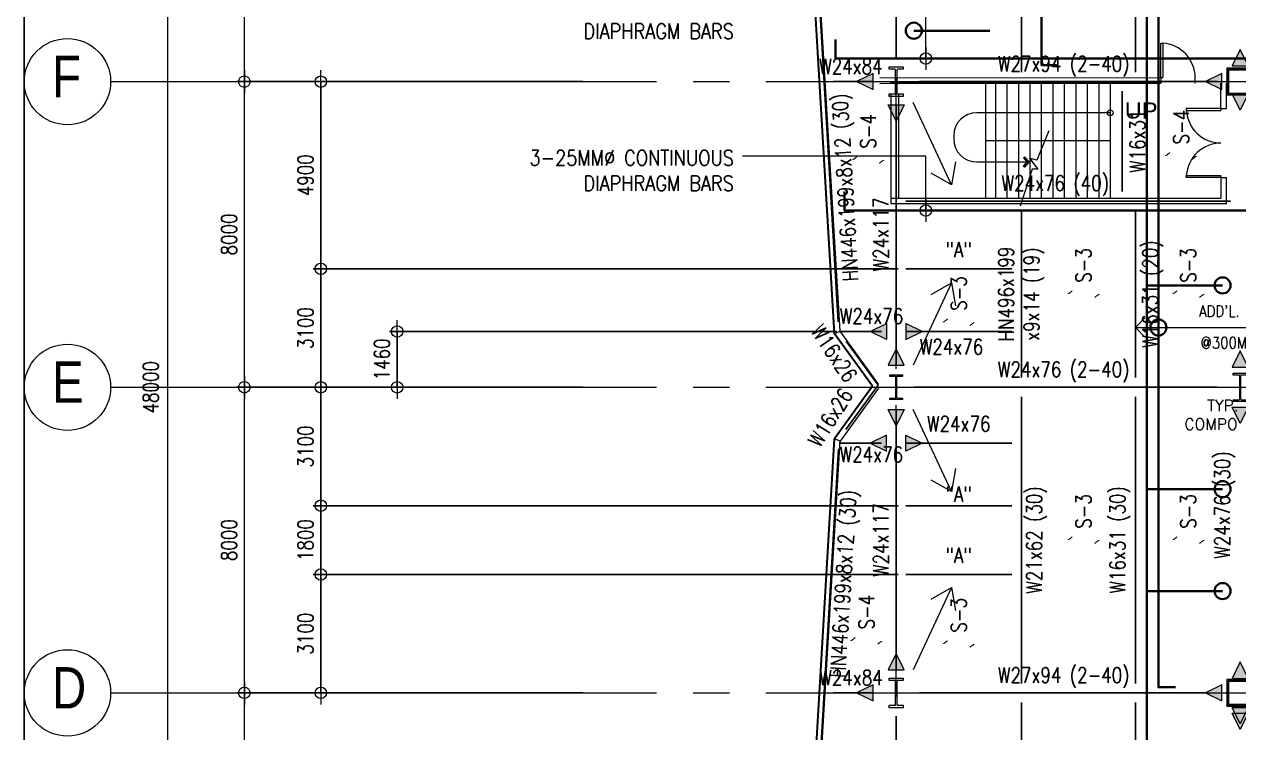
# Model space of a CAD drawing. Header units: millimetres. Extents: x -101701 to 170890, y -50253 to 85631.
# Drawn here: x -77990 to -46213, y 12470 to 31012 of the extents above; entities that cross this region are included whole.
import ezdxf

# ---------------------------------------------------------------- set-up
doc = ezdxf.new("R2010")
doc.units = ezdxf.units.MM
doc.header["$MEASUREMENT"] = 0
doc.linetypes.add('CENTER2', pattern=[28.575, 19.05, -3.175, 3.175, -3.175])
doc.linetypes.add('PHANTOM2', pattern=[1.25, 0.625, -0.125, 0.125, -0.125, 0.125, -0.125])
doc.layers.get('0').update_dxf_attribs({"lineweight": 0})
for name, color, linetype, lineweight in [('A_ARCHITECTURAL BACKGROUND', 251, 'Continuous', 5), ('COLUMN', 2, 'Continuous', 20), ('D', 1, 'Continuous', 9), ('ELAYOUT', 4, 'Continuous', 9), ('GRIDLINES_DIM', 252, 'Continuous', 5), ('HATCH', 8, 'Continuous', 5), ('S-ANNO-DIMS', 252, 'Continuous', 5), ('S-ANNO-MARK', 2, 'Continuous', 9), ('S-Anno-Symb', 143, 'PHANTOM2', 15), ('S-BEAM', 5, 'Continuous', 25), ('S-BEAM-IDEN', 2, 'Continuous', 9), ('S-BRACE', 2, 'Continuous', 18), ('S-COLS', 2, 'Continuous', 20), ('S-CONN', 1, 'Continuous', 9), ('S_COL', 2, 'Continuous', 20), ('S_DRB', 4, 'Continuous', 40), ('S_GRID LINES', 252, 'Continuous', 5), ('S_SLAB EDGE', 2, 'Continuous', 30), ('TEXT', 2, 'Continuous', 20)]:
    doc.layers.add(name, color=color, linetype=linetype, lineweight=lineweight)
doc.layers.add('GUIDE', color=191, linetype='Continuous', plot=False)
doc.styles.add('1', font='simplex.shx', dxfattribs={"width": 0.85, "height": 300})
doc.styles.add('ARIALNW', font='ARIALN.TTF')
doc.styles.add('MMTX$0$ESMX$0$X-OPTA1D', font='x-opta1d')
doc.styles.add('ROMANSX', font='ROMANS.shx', dxfattribs={"height": 0.09375})
doc.styles.add('SIMPLEX', font='SIMPLEX.shx', dxfattribs={"width": 0.8, "height": 400})
doc.dimstyles.new('DIM 200', dxfattribs={"dimtxt": 0.36, "dimasz": 0.2, "dimexe": 0.1, "dimexo": 0, "dimgap": 0.08, "dimtad": 1, "dimlfac": 2, "dimrnd": 0.005, "dimzin": 1, "dimdsep": 46, "dimtxsty": 'ARIALNW', "dimcen": 0.09, "dimclrd": 6, "dimclre": 6, "dimclrt": 13, "dimadec": 0, "dimazin": 0, "dimtfac": 1, "dimtofl": 0, "dimtmove": 2, "dimatfit": 3, "dimfxl": 1, "dimtolj": 1, "dimtzin": 0, "dimarcsym": 0})
doc.dimstyles.new('DIM_100', dxfattribs={"dimtxt": 1000, "dimasz": 2, "dimexe": 100, "dimexo": 250, "dimgap": 250, "dimtad": 1, "dimdec": 0, "dimrnd": 1, "dimdsep": 46, "dimtxsty": '1', "dimblk1": 'ESCADIM_ARW', "dimblk2": 'ESCADIM_ARW', "dimsah": 1, "dimcen": 50, "dimclrd": 256, "dimclre": 256, "dimclrt": 52, "dimadec": 0, "dimazin": 0, "dimtfac": 1, "dimtdec": 0, "dimtofl": 0, "dimtmove": 0, "dimatfit": 3, "dimldrblk": 'ESCADIM_ARW', "dimfxl": 1, "dimtolj": 1, "dimtzin": 0, "dimarcsym": 0})
doc.dimstyles.new('DIM_200', dxfattribs={"dimtxt": 400, "dimasz": 2, "dimexe": 200, "dimexo": 200, "dimgap": 200, "dimtad": 1, "dimdec": 0, "dimrnd": 1, "dimzin": 1, "dimdsep": 46, "dimtxsty": 'SIMPLEX', "dimblk1": 'ESCADIM_ARW', "dimblk2": 'ESCADIM_ARW', "dimsah": 1, "dimcen": 50, "dimclrd": 251, "dimclre": 251, "dimclrt": 52, "dimazin": 0, "dimtfac": 1, "dimtdec": 0, "dimtofl": 0, "dimtmove": 0, "dimatfit": 3, "dimldrblk": 'ESCADIM_ARW', "dimfxl": 1, "dimtolj": 1, "dimtzin": 0, "dimarcsym": 0})
doc.dimstyles.new('ESCA', dxfattribs={"dimtxt": 300, "dimasz": 1, "dimexe": 100, "dimexo": 100, "dimgap": 100, "dimtad": 1, "dimdec": 0, "dimrnd": 1, "dimdsep": 46, "dimtxsty": '1', "dimblk1": 'ESCADIM_ARW', "dimblk2": 'ESCADIM_ARW', "dimsah": 1, "dimcen": 50, "dimclrd": 256, "dimclre": 256, "dimclrt": 52, "dimadec": 0, "dimazin": 0, "dimtfac": 1, "dimtdec": 0, "dimtofl": 0, "dimtmove": 0, "dimatfit": 3, "dimldrblk": 'ESCADIM_ARW', "dimfxl": 1, "dimtolj": 1, "dimtzin": 0, "dimarcsym": 0})

# ---------------------------------------------------------------- blocks, each defined once
blk = doc.blocks.new('ARCHBACKGRND3')
at = {"layer": 'A_ARCHITECTURAL BACKGROUND', "color": 251, "ltscale": 10}
for p, q in [((-56602, 22976, 0), (-57504, 38050, 0)), ((-48213, 29618, 0), (-48213, 30520, 0)), ((-48213, 30520, 0), (-48163, 30520, 0)), ((-48213, 29618, 0), (-48213, 30520, 0)), ((-48213, 30520, 0), (-48163, 30520, 0)), ((-48163, 30520, 0), (-48163, 29618, 0)), ((-48163, 30520, 0), (-48163, 29618, 0)), ((-48213, 29599, 0), (-48213, 30501, 0)), ((-48213, 29599, 0), (-48213, 30501, 0)), ((-52799, 29468, 0), (-52799, 26462, 0)), ((-52541, 29468, 0), (-52541, 26462, 0)), ((-52241, 29468, 0), (-52241, 26462, 0)), ((-51940, 29468, 0), (-51940, 26462, 0)), ((-51640, 29468, 0), (-51640, 26462, 0)), ((-51339, 29468, 0), (-51339, 26462, 0)), ((-51038, 29468, 0), (-51038, 26462, 0)), ((-50738, 29468, 0), (-50738, 26462, 0)), ((-50437, 29468, 0), (-50437, 26462, 0)), ((-50136, 29468, 0), (-50136, 26462, 0)), ((-49836, 29468, 0), (-49836, 26462, 0)), ((-49535, 29468, 0), (-49535, 26465, 0)), ((-46643, 28805, 0), (-47545, 28805, 0)), ((-47545, 28805, 0), (-47545, 28755, 0)), ((-46643, 28805, 0), (-47545, 28805, 0)), ((-47545, 28805, 0), (-47545, 28755, 0)), ((-47545, 28755, 0), (-46643, 28755, 0)), ((-47545, 28755, 0), (-46643, 28755, 0)), ((-46624, 28805, 0), (-47525, 28805, 0)), ((-46624, 28805, 0), (-47525, 28805, 0)), ((-49535, 27965, 0), (-52799, 27965, 0)), ((-47545, 27002, 0), (-47545, 27052, 0)), ((-47545, 27052, 0), (-46643, 27052, 0)), ((-47545, 27002, 0), (-47545, 27052, 0)), ((-47545, 27052, 0), (-46643, 27052, 0)), ((-46643, 27002, 0), (-46643, 27052, 0)), ((-46643, 27002, 0), (-47545, 27002, 0)), ((-46643, 27002, 0), (-47545, 27002, 0)), ((-46624, 27002, 0), (-47525, 27002, 0)), ((-46624, 27002, 0), (-47525, 27002, 0)), ((-56602, 22976, 0), (-56752, 22913, 0)), ((-55597, 21593, 0), (-56602, 22976, 0)), ((-55597, 21485, 0), (-56602, 20100, 0)), ((-57504, 5021, 0), (-56602, 20100, 0)), ((-56602, 20100, 0), (-56752, 20163, 0))]:
    blk.add_line(p, q, dxfattribs=at)
at = {"layer": 'D', "color": 251, "ltscale": 0.5}
for p, q in [((-55275, 29177, 0), (-55275, 26465, 0)), ((-55075, 29177, 0), (-55075, 26465, 0)), ((-55275, 26465, 0), (-55275, 26315, 0))]:
    blk.add_line(p, q, dxfattribs=at)
at = {"layer": 'ELAYOUT', "color": 251, "linetype": 'ByBlock', "ltscale": 0.5}
for p, q in [((-55565, 29615, 0), (-48213, 29618, 0)), ((-48213, 29618, 0), (-48213, 29469, 0)), ((-48213, 29618, 0), (-48163, 29618, 0)), ((-48213, 29618, 0), (-48213, 29468, 0)), ((-47311, 29468, 0), (-47311, 29618, 0)), ((-55565, 29465, 0), (-48213, 29468, 0)), ((-48213, 29468, 0), (-55293, 29468, 0)), ((-48213, 29468, 0), (-55293, 29468, 0)), ((-48213, 29468, 0), (-55293, 29468, 0)), ((-48213, 29468, 0), (-55293, 29468, 0)), ((-48213, 29468, 0), (-55293, 29468, 0)), ((-46643, 28805, 0), (-46643, 29468, 0)), ((-46493, 28805, 0), (-46493, 29468, 0)), ((-46643, 28805, 0), (-46643, 28755, 0)), ((-46643, 28805, 0), (-46493, 28805, 0)), ((-46643, 27002, 0), (-46493, 27002, 0)), ((-46643, 27002, 0), (-46643, 26465, 0)), ((-46493, 26315, 0), (-46492, 27002, 0)), ((-55275, 26465, 0), (-49535, 26465, 0)), ((-49535, 26465, 0), (-46643, 26465, 0)), ((-46493, 26315, 0), (-55275, 26315, 0))]:
    blk.add_line(p, q, dxfattribs=at)
at = {"layer": 'HATCH', "color": 251, "linetype": 'ByBlock', "ltscale": 0.5}
for p, q in [((-49535, 28694, 0), (-53030, 28694, 0)), ((-53631, 28093, 0), (-53631, 28010, 0)), ((-51139, 28224, 0), (-51454, 27459, 0)), ((-51139, 28220, 0), (-51454, 27456, 0)), ((-53030, 27409, 0), (-51656, 27409, 0)), ((-51775, 27546, 0), (-51807, 27521, 0)), ((-51775, 27542, 0), (-51807, 27518, 0)), ((-51807, 27521, 0), (-51706, 27409, 0)), ((-51807, 27518, 0), (-51706, 27406, 0)), ((-51807, 27297, 0), (-51706, 27409, 0)), ((-51807, 27294, 0), (-51706, 27406, 0)), ((-51656, 27409, 0), (-51775, 27546, 0)), ((-51656, 27406, 0), (-51775, 27542, 0)), ((-51656, 27409, 0), (-51775, 27273, 0)), ((-51656, 27406, 0), (-51775, 27269, 0)), ((-51454, 27459, 0), (-51645, 27505, 0)), ((-51645, 27505, 0), (-51427, 27224, 0)), ((-51454, 27456, 0), (-51645, 27502, 0)), ((-51645, 27502, 0), (-51427, 27221, 0)), ((-51576, 27224, 0), (-51895, 26255, 0)), ((-51775, 27273, 0), (-51807, 27297, 0)), ((-51775, 27269, 0), (-51807, 27294, 0)), ((-51427, 27221, 0), (-51576, 27224, 0))]:
    blk.add_line(p, q, dxfattribs=at)
blk.add_circle((-49535, 28697, 0), 74, dxfattribs=at)
for centre, radius, start, end in [((-48226, 29607, 0), 915, 0.6932, 86.0337), ((-53030, 28093, 0), 601, 90, 180), ((-46632, 28819, 0), 915, 183.9663, 269.3068), ((-53030, 28010, 0), 601, 180, 270), ((-46632, 26988, 0), 915, 90.6932, 176.0337)]:
    blk.add_arc(centre, radius, start, end, dxfattribs=at)
at = {"layer": 'S_SLAB EDGE', "color": 2, "ltscale": 10}
for p, q in [((-56752, 22913, 0), (-57654, 38201, 0)), ((-55757, 21539, 0), (-56752, 22913, 0)), ((-55757, 21539, 0), (-56752, 20163, 0)), ((-57654, 4871, 0), (-56752, 20163, 0))]:
    blk.add_line(p, q, dxfattribs=at)
at = {"color": 251, "style": 'MMTX$0$ESMX$0$X-OPTA1D', "text_generation_flag": 6, "width": 1.1}
blk.add_text('UP', height=420.9, rotation=180, dxfattribs=at).set_placement((-49156, 28545, 0))
blk = doc.blocks.new('11F COLUMN LAYOUT')
at = {"layer": 'HATCH', "ltscale": 0.05}
h = blk.add_hatch(dxfattribs=at)
h.set_pattern_fill('ANSI31', color=256, scale=250, style=0)
h.set_pattern_definition([(45, (42219.336, 19360.09), (-22.097087, 22.097087), [])])
h.paths.add_polyline_path([(8699, 31702), (9299, 31702), (9299, 32302), (8699, 32302)], flags=16)
h.paths.add_polyline_path([(8649, 31652), (9349, 31652), (9349, 32352), (8649, 32352)])
h = blk.add_hatch(dxfattribs=at)
h.set_pattern_fill('ANSI31', color=256, scale=250, style=0)
h.set_pattern_definition([(45, (42219.336, 3360.09), (-22.097087, 22.097087), [])])
h.paths.add_polyline_path([(8699, 15702), (9299, 15702), (9299, 16302), (8699, 16302)], flags=16)
h.paths.add_polyline_path([(8649, 15652), (9349, 15652), (9349, 16352), (8649, 16352)])
at = {"layer": 'COLUMN', "lineweight": 13}
for points in [[(0, 31614), (-186, 31614), (-186, 31677), (-35, 31677, 0.414214), (-18, 31695), (-18, 32305, 0.414214), (-35, 32323), (-186, 32323), (-186, 32386), (186, 32386), (186, 32323), (35, 32323, 0.414214), (18, 32305), (18, 31695, 0.414214), (35, 31677), (186, 31677), (186, 31614), (0, 31614)], [(0, 23677), (-164, 23677), (-164, 23714), (-30, 23714, 0.414214), (-10, 23734), (-10, 24266, 0.414214), (-30, 24286), (-164, 24286), (-164, 24323), (164, 24323), (164, 24286), (30, 24286, 0.414214), (10, 24266), (10, 23734, 0.414214), (30, 23714), (164, 23714), (164, 23677), (0, 23677)], [(0, 15614), (-186, 15614), (-186, 15677), (-35, 15677, 0.414214), (-18, 15695), (-18, 16305, 0.414214), (-35, 16323), (-186, 16323), (-186, 16386), (186, 16386), (186, 16323), (35, 16323, 0.414214), (18, 16305), (18, 15695, 0.414214), (35, 15677), (186, 15677), (186, 15614), (0, 15614)]]:
    blk.add_lwpolyline(points, format="xyb", dxfattribs=at)
at = {"layer": 'S-COLS', "ltscale": 0.5, "elevation": 0}
for points in [[(8649, 31652), (9349, 31652), (9349, 32352), (8649, 32352)], [(8699, 31702), (9299, 31702), (9299, 32302), (8699, 32302)], [(8649, 15652), (9349, 15652), (9349, 16352), (8649, 16352)], [(8699, 15702), (9299, 15702), (9299, 16302), (8699, 16302)]]:
    blk.add_lwpolyline(points, close=True, dxfattribs=at)
at = {"layer": 'S_COL', "ltscale": 0.05, "elevation": 0}
blk.add_lwpolyline([(9000, 23626), (8818, 23626), (8818, 23675), (8969, 23675, 0.414214), (8987, 23693), (8987, 24304, 0.414214), (8969, 24321), (8818, 24321), (8818, 24370), (9182, 24370), (9182, 24321), (9031, 24321, 0.414214), (9013, 24304), (9013, 23693, 0.414214), (9031, 23675), (9182, 23675), (9182, 23626), (9000, 23626)], format="xyb", dxfattribs=at)
blk = doc.blocks.new('ESCADIM_ARW')
at = {"color": 7}
blk.add_line((-150, 0), (150, 0), dxfattribs=at)
blk.add_circle((0, 0), 75, dxfattribs=at)
blk = doc.blocks.new('*D119')
at = {"layer": 'Defpoints', "color": 0, "transparency": 16777216}
for p in [(-11056.27824, 56000), (0, 56000, 0), (0, 8000, 0)]:
    blk.add_point(p, dxfattribs=at)
at = {"layer": 'GRIDLINES_DIM', "lineweight": -2, "transparency": 16777216}
for p, q in [((-250, 56000), (-11156.27824, 56000)), ((-11056.27824, 8002), (-11056.27824, 55998)), ((-250, 8000), (-11156.27824, 8000))]:
    blk.add_line(p, q, dxfattribs=at)
at = {"layer": 'GRIDLINES_DIM', "lineweight": -2, "transparency": 16777216, "xscale": 2, "yscale": 2, "zscale": 2}
for p, rotation in [((-11056.27824, 56000), 90), ((-11056.27824, 8000), 270)]:
    blk.add_blockref('ESCADIM_ARW', p, dxfattribs=dict(at, rotation=rotation))
at = {"layer": 'GRIDLINES_DIM', "color": 52, "transparency": 16777216, "insert": (-11506.27324, 32000), "char_height": 300, "attachment_point": 5, "rotation": 90, "style": '1'}
blk.add_mtext('\\A1;{\\H1.3333x;\\W0.8;48000}', dxfattribs=at)
blk = doc.blocks.new('*D123')
at = {"color": 251, "lineweight": -2, "ltscale": 0.05, "transparency": 16777216}
for p, q in [((-200, 24000), (-9256.27824, 24000)), ((-9056.27824, 16002), (-9056.27824, 23998)), ((-200, 16000), (-9256.27824, 16000))]:
    blk.add_line(p, q, dxfattribs=at)
at = {"layer": 'Defpoints', "color": 0, "ltscale": 0.05, "transparency": 16777216}
for p in [(-9056.27824, 24000), (0, 24000, 0), (0, 16000, 0)]:
    blk.add_point(p, dxfattribs=at)
at = {"color": 251, "lineweight": -2, "ltscale": 0.05, "transparency": 16777216, "xscale": 2, "yscale": 2, "zscale": 2}
for p, rotation in [((-9056.27824, 24000), 90), ((-9056.27824, 16000), 270)]:
    blk.add_blockref('ESCADIM_ARW', p, dxfattribs=dict(at, rotation=rotation))
at = {"color": 52, "ltscale": 0.05, "transparency": 16777216, "insert": (-9456.27824, 20000), "char_height": 400, "attachment_point": 5, "rotation": 90, "style": 'SIMPLEX'}
blk.add_mtext('\\A1;{\\W0.8;8000}', dxfattribs=at)
blk = doc.blocks.new('*D124')
at = {"color": 251, "lineweight": -2, "ltscale": 0.05, "transparency": 16777216}
for p, q in [((-200, 32000), (-9256.27824, 32000)), ((-9056.27824, 24002), (-9056.27824, 31998)), ((-200, 24000), (-9256.27824, 24000))]:
    blk.add_line(p, q, dxfattribs=at)
at = {"layer": 'Defpoints', "color": 0, "ltscale": 0.05, "transparency": 16777216}
for p in [(-9056.27824, 32000), (0, 32000, 0), (0, 24000, 0)]:
    blk.add_point(p, dxfattribs=at)
at = {"color": 251, "lineweight": -2, "ltscale": 0.05, "transparency": 16777216, "xscale": 2, "yscale": 2, "zscale": 2}
for p, rotation in [((-9056.27824, 32000), 90), ((-9056.27824, 24000), 270)]:
    blk.add_blockref('ESCADIM_ARW', p, dxfattribs=dict(at, rotation=rotation))
at = {"color": 52, "ltscale": 0.05, "transparency": 16777216, "insert": (-9456.27824, 28000), "char_height": 400, "attachment_point": 5, "rotation": 90, "style": 'SIMPLEX'}
blk.add_mtext('\\A1;{\\W0.8;8000}', dxfattribs=at)
blk = doc.blocks.new('*D125')
at = {"color": 251, "lineweight": -2, "ltscale": 0.05, "transparency": 16777216}
for p, q in [((-200, 40000), (-9256.27824, 40000)), ((-9056.27824, 32002), (-9056.27824, 39998)), ((-200, 32000), (-9256.27824, 32000))]:
    blk.add_line(p, q, dxfattribs=at)
at = {"layer": 'Defpoints', "color": 0, "ltscale": 0.05, "transparency": 16777216}
for p in [(-9056.27824, 40000), (0, 40000, 0), (0, 32000, 0)]:
    blk.add_point(p, dxfattribs=at)
at = {"color": 251, "lineweight": -2, "ltscale": 0.05, "transparency": 16777216, "xscale": 2, "yscale": 2, "zscale": 2}
for p, rotation in [((-9056.27824, 40000), 90), ((-9056.27824, 32000), 270)]:
    blk.add_blockref('ESCADIM_ARW', p, dxfattribs=dict(at, rotation=rotation))
at = {"color": 52, "ltscale": 0.05, "transparency": 16777216, "insert": (-9456.27824, 36000), "char_height": 400, "attachment_point": 5, "rotation": 90, "style": 'SIMPLEX'}
blk.add_mtext('\\A1;{\\W0.8;8000}', dxfattribs=at)
blk = doc.blocks.new('*D126')
at = {"color": 251, "lineweight": -2, "ltscale": 0.05, "transparency": 16777216}
for p, q in [((-200, 48000), (-9256.27824, 48000)), ((-9056.27824, 40002), (-9056.27824, 47998)), ((-200, 40000), (-9256.27824, 40000))]:
    blk.add_line(p, q, dxfattribs=at)
at = {"layer": 'Defpoints', "color": 0, "ltscale": 0.05, "transparency": 16777216}
for p in [(-9056.27824, 48000), (0, 48000, 0), (0, 40000, 0)]:
    blk.add_point(p, dxfattribs=at)
at = {"color": 251, "lineweight": -2, "ltscale": 0.05, "transparency": 16777216, "xscale": 2, "yscale": 2, "zscale": 2}
for p, rotation in [((-9056.27824, 48000), 90), ((-9056.27824, 40000), 270)]:
    blk.add_blockref('ESCADIM_ARW', p, dxfattribs=dict(at, rotation=rotation))
at = {"color": 52, "ltscale": 0.05, "transparency": 16777216, "insert": (-9456.27824, 44000), "char_height": 400, "attachment_point": 5, "rotation": 90, "style": 'SIMPLEX'}
blk.add_mtext('\\A1;{\\W0.8;8000}', dxfattribs=at)
blk = doc.blocks.new('*D87')
at = {"color": 251, "lineweight": -2, "ltscale": 0.05, "transparency": 16777216}
for p, q in [((-63375, 21511), (-70431, 21511)), ((-70231, 18414), (-70231, 21509)), ((-55125, 18412), (-70431, 18412))]:
    blk.add_line(p, q, dxfattribs=at)
at = {"layer": 'Defpoints', "color": 0, "ltscale": 0.05, "transparency": 16777216}
for p in [(-70231, 21511), (-63175, 21511, 0), (-54925, 18412, 0)]:
    blk.add_point(p, dxfattribs=at)
at = {"color": 251, "lineweight": -2, "ltscale": 0.05, "transparency": 16777216, "xscale": 2, "yscale": 2, "zscale": 2}
for p, rotation in [((-70231, 21511), 90), ((-70231, 18412), 270)]:
    blk.add_blockref('ESCADIM_ARW', p, dxfattribs=dict(at, rotation=rotation))
at = {"color": 52, "ltscale": 0.05, "transparency": 16777216, "insert": (-70631, 19961), "char_height": 400, "attachment_point": 5, "rotation": 90, "style": 'SIMPLEX'}
blk.add_mtext('\\A1;{\\W0.8;3100}', dxfattribs=at)
blk = doc.blocks.new('*D88')
at = {"color": 251, "lineweight": -2, "ltscale": 0.05, "transparency": 16777216}
for p, q in [((-55125, 18412), (-70431, 18412)), ((-70231, 18410), (-70231, 16614)), ((-55125, 16612), (-70431, 16612))]:
    blk.add_line(p, q, dxfattribs=at)
at = {"layer": 'Defpoints', "color": 0, "ltscale": 0.05, "transparency": 16777216}
for p in [(-54925, 18412, 0), (-70231, 16612), (-54925, 16612, 0)]:
    blk.add_point(p, dxfattribs=at)
at = {"color": 251, "lineweight": -2, "ltscale": 0.05, "transparency": 16777216, "xscale": 2, "yscale": 2, "zscale": 2}
for p, rotation in [((-70231, 18412), 90), ((-70231, 16612), 270)]:
    blk.add_blockref('ESCADIM_ARW', p, dxfattribs=dict(at, rotation=rotation))
at = {"color": 52, "ltscale": 0.05, "transparency": 16777216, "insert": (-70631, 17512), "char_height": 400, "attachment_point": 5, "rotation": 90, "style": 'SIMPLEX'}
blk.add_mtext('\\A1;{\\W0.8;1800}', dxfattribs=at)
blk = doc.blocks.new('*D89')
at = {"color": 251, "lineweight": -2, "ltscale": 0.05, "transparency": 16777216}
for p, q in [((-55125, 24611), (-70431, 24611)), ((-70231, 24609), (-70231, 21513)), ((-63375, 21511), (-70431, 21511))]:
    blk.add_line(p, q, dxfattribs=at)
at = {"layer": 'Defpoints', "color": 0, "ltscale": 0.05, "transparency": 16777216}
for p in [(-54925, 24611, 0), (-70231, 21511), (-63175, 21511, 0)]:
    blk.add_point(p, dxfattribs=at)
at = {"color": 251, "lineweight": -2, "ltscale": 0.05, "transparency": 16777216, "xscale": 2, "yscale": 2, "zscale": 2}
for p, rotation in [((-70231, 24611), 90), ((-70231, 21511), 270)]:
    blk.add_blockref('ESCADIM_ARW', p, dxfattribs=dict(at, rotation=rotation))
at = {"color": 52, "ltscale": 0.05, "transparency": 16777216, "insert": (-70631, 23061), "char_height": 400, "attachment_point": 5, "rotation": 90, "style": 'SIMPLEX'}
blk.add_mtext('\\A1;{\\W0.8;3100}', dxfattribs=at)
blk = doc.blocks.new('*D90')
at = {"color": 251, "lineweight": -2, "ltscale": 0.05, "transparency": 16777216}
for p, q in [((-56731, 22971), (-68431, 22971)), ((-68231, 22969), (-68231, 21513)), ((-63375, 21511), (-68431, 21511))]:
    blk.add_line(p, q, dxfattribs=at)
at = {"layer": 'Defpoints', "color": 0, "ltscale": 0.05, "transparency": 16777216}
for p in [(-56531, 22971, 0), (-68231, 21511), (-63175, 21511, 0)]:
    blk.add_point(p, dxfattribs=at)
at = {"color": 251, "lineweight": -2, "ltscale": 0.05, "transparency": 16777216, "xscale": 2, "yscale": 2, "zscale": 2}
for p, rotation in [((-68231, 22971), 90), ((-68231, 21511), 270)]:
    blk.add_blockref('ESCADIM_ARW', p, dxfattribs=dict(at, rotation=rotation))
at = {"color": 52, "ltscale": 0.05, "transparency": 16777216, "insert": (-68631, 22241), "char_height": 400, "attachment_point": 5, "rotation": 90, "style": 'SIMPLEX'}
blk.add_mtext('\\A1;{\\W0.8;1460}', dxfattribs=at)
blk = doc.blocks.new('*D91')
at = {"color": 251, "lineweight": -2, "ltscale": 0.05, "transparency": 16777216}
for p, q in [((-63375, 29511), (-70431, 29511)), ((-70231, 24613), (-70231, 29509)), ((-55125, 24611), (-70431, 24611))]:
    blk.add_line(p, q, dxfattribs=at)
at = {"layer": 'Defpoints', "color": 0, "ltscale": 0.05, "transparency": 16777216}
for p in [(-70231, 29511), (-63175, 29511, 0), (-54925, 24611, 0)]:
    blk.add_point(p, dxfattribs=at)
at = {"color": 251, "lineweight": -2, "ltscale": 0.05, "transparency": 16777216, "xscale": 2, "yscale": 2, "zscale": 2}
for p, rotation in [((-70231, 29511), 90), ((-70231, 24611), 270)]:
    blk.add_blockref('ESCADIM_ARW', p, dxfattribs=dict(at, rotation=rotation))
at = {"color": 52, "ltscale": 0.05, "transparency": 16777216, "insert": (-70631, 27061), "char_height": 400, "attachment_point": 5, "rotation": 90, "style": 'SIMPLEX'}
blk.add_mtext('\\A1;{\\W0.8;4900}', dxfattribs=at)
blk = doc.blocks.new('*D92')
at = {"color": 251, "lineweight": -2, "ltscale": 0.05, "transparency": 16777216}
for p, q in [((-55125, 16612), (-70431, 16612)), ((-70231, 13513), (-70231, 16610)), ((-63375, 13511), (-70431, 13511))]:
    blk.add_line(p, q, dxfattribs=at)
at = {"layer": 'Defpoints', "color": 0, "ltscale": 0.05, "transparency": 16777216}
for p in [(-70231, 16612), (-54925, 16612, 0), (-63175, 13511, 0)]:
    blk.add_point(p, dxfattribs=at)
at = {"color": 251, "lineweight": -2, "ltscale": 0.05, "transparency": 16777216, "xscale": 2, "yscale": 2, "zscale": 2}
for p, rotation in [((-70231, 16612), 90), ((-70231, 13511), 270)]:
    blk.add_blockref('ESCADIM_ARW', p, dxfattribs=dict(at, rotation=rotation))
at = {"color": 52, "ltscale": 0.05, "transparency": 16777216, "insert": (-70631, 15061), "char_height": 400, "attachment_point": 5, "rotation": 90, "style": 'SIMPLEX'}
blk.add_mtext('\\A1;{\\W0.8;3100}', dxfattribs=at)
blk = doc.blocks.new('_Open90')
at = {"color": 0, "linetype": 'ByBlock', "lineweight": -2}
for p, q in [((0, 0), (-1, 0)), ((-0.5, 0.5), (0, 0)), ((0, 0), (-0.5, -0.5))]:
    blk.add_line(p, q, dxfattribs=at)
blk = doc.blocks.new('*D114')
at = {"lineweight": -2, "ltscale": 0.5, "transparency": 16777216}
blk.add_line((14759, 33565, 0), (19508, 33565, 0), dxfattribs=at)
at = {"layer": 'Defpoints', "color": 0, "ltscale": 0.5, "transparency": 16777216}
for p in [(14259, 33565, 0), (20008, 33565, 0), (20008, 33565, 0)]:
    blk.add_point(p, dxfattribs=at)
at = {"lineweight": -2, "ltscale": 0.5, "transparency": 16777216, "xscale": 500, "yscale": 500, "zscale": 500, "rotation": 180}
blk.add_blockref('_Open90', (14259, 33565, 0), dxfattribs=at)
at = {"lineweight": -2, "ltscale": 0.5, "transparency": 16777216, "xscale": 500, "yscale": 500, "zscale": 500}
blk.add_blockref('_Open90', (20008, 33565, 0), dxfattribs=at)
at = {"color": 52, "ltscale": 0.5, "transparency": 16777216, "char_height": 300, "attachment_point": 5, "style": '1'}
for s, insert in [("\\A1;ADD'L. 10MM%%C", (17133, 33994, 0)), ('\\A1;@300MM O.C. ', (17133, 33165, 0))]:
    blk.add_mtext(s, dxfattribs=dict(at, insert=insert))
blk = doc.blocks.new('11TH FRAMING LAYOUT')
at = {"layer": 'S-CONN'}
for points in [[(8790, 32414), (9000, 32843), (9210, 32414)], [(-606, 31790), (-1035, 32000), (-606, 32210)], [(8524, 31792), (8095, 32002), (8524, 32212)], [(8789, 31679), (8999, 31250), (9210, 31679)], [(-211, 31394), (-1, 30965), (210, 31394)], [(-250, 25670), (-679, 25460), (-250, 25249)], [(250, 25670), (679, 25460), (250, 25249)], [(-210, 24580), (1, 25009), (211, 24580)], [(8791, 24525), (9002, 24954), (9212, 24525)], [(-211, 23420), (-1, 22991), (210, 23420)], [(8791, 23477), (9002, 23048), (9212, 23477)], [(-250, 22328), (-679, 22538), (-250, 22749)], [(250, 22328), (679, 22538), (250, 22749)], [(-210, 16606), (0, 17035), (210, 16606)], [(8789, 16381), (8999, 16810), (9209, 16381)], [(-606, 15789), (-1035, 15999), (-606, 16210)], [(8524, 15791), (8095, 16002), (8524, 16212)], [(8788, 15619), (8998, 15190), (9209, 15619)], [(8788, 15469), (8998, 15040), (9209, 15469)]]:
    blk.add_hatch(color=256, dxfattribs=at).paths.add_polyline_path(points)
at = {"layer": 'S-BEAM'}
for p, q in [((-1517, 25709, 0), (-2360, 40000, 0)), ((3275, 39749, 0), (3275, 32252, 0)), ((6259, 39749, 0), (6259, 32252, 0)), ((0, 32606, 0), (0, 39561)), ((-1643, 32000, 0), (-606, 32000, 0)), ((8394, 32000, 0), (606, 32000, 0)), ((5913, 29125, 0), (5913, 31752, 0)), ((1, 24580, 0), (0, 31394, 0)), ((250, 28875, 0), (8750, 28875, 0)), ((3275, 28625, 0), (3275, 24253, 0)), ((6259, 28625, 0), (6259, 24253, 0)), ((250, 27100, 0), (3025, 27100, 0)), ((-386, 25460, 0), (-1497, 25460, 0)), ((250, 25459, 0), (3025, 25459, 0)), ((-472, 24054, 0), (-1311, 25209, 0)), ((-472, 24054, 0), (-1315, 22892, 0)), ((8388, 24001, 0), (472, 24001, 0)), ((3275, 23753, 0), (3275, 16250, 0)), ((6259, 23753, 0), (6259, 16250, 0)), ((0, 16606, 0), (0, 23420, 0)), ((-1511, 22392, 0), (-2360, 8000, 0)), ((-386, 22538, 0), (-1497, 22538, 0)), ((250, 22539, 0), (3025, 22539, 0)), ((250, 20900, 0), (3025, 20900, 0)), ((250, 19100, 0), (3025, 19100, 0)), ((-1643, 16000, 0), (-606, 16000, 0)), ((8063, 16000, 0), (606, 16000)), ((3275, 15750, 0), (3275, 8250, 0)), ((6259, 15750, 0), (6259, 8250, 0)), ((-1, 15394, 0), (0, 8481))]:
    blk.add_line(p, q, dxfattribs=at)
at = {"layer": 'S-CONN', "color": 1, "elevation": 0}
for points in [[(9210, 32414), (9000, 32843), (8790, 32414), (9211, 32414)], [(8524, 32212), (8095, 32002), (8524, 31792), (8524, 32213)], [(9210, 31679), (8999, 31250), (8789, 31679), (9211, 31679)], [(210, 31394), (-1, 30965), (-211, 31394), (211, 31394)], [(-250, 25249), (-679, 25460), (-250, 25670), (-250, 25248)], [(250, 25249), (679, 25460), (250, 25670), (250, 25248)], [(211, 24580), (1, 25009), (-210, 24580), (212, 24580)], [(9212, 24525), (9002, 24954), (8791, 24525), (9213, 24525)], [(210, 23420), (-1, 22991), (-211, 23420), (211, 23420)], [(9212, 23477), (9002, 23048), (8791, 23477), (9213, 23477)], [(-250, 22749), (-679, 22538), (-250, 22328), (-250, 22750)], [(250, 22749), (679, 22538), (250, 22328), (250, 22750)], [(210, 16606), (0, 17035), (-210, 16606), (211, 16606)], [(9209, 16381), (8999, 16810), (8789, 16381), (9210, 16381)], [(8524, 16212), (8095, 16002), (8524, 15791), (8524, 16213)], [(9209, 15619), (8998, 15190), (8788, 15619), (9210, 15619)], [(9209, 15469), (8998, 15040), (8788, 15469), (9210, 15469)]]:
    blk.add_lwpolyline(points, dxfattribs=at)
at = {"layer": 'S-CONN', "color": 1}
for points in [[(-606, 32210), (-1035, 32000), (-606, 31790), (-606, 32211)], [(-606, 16210), (-1035, 15999), (-606, 15789), (-606, 16211)]]:
    blk.add_lwpolyline(points, dxfattribs=at)
at = {"layer": 'S-BRACE', "ltscale": 0.5}
for points in [[(1444, 29300, 0), (442, 31451, 0)], [(1444, 26731, 0), (442, 24580, 0)], [(1444, 21269, 0), (442, 23420, 0)], [(1444, 18757, 0), (442, 16606, 0)]]:
    blk.add_leader(points, dimstyle='DIM 200', override={"dimasz": 500, "dimtad": 0, "dimclrd": 2, "dimldrblk": 'Open90', "dimfxl": 0.18}, dxfattribs=at)
blk = doc.blocks.new('DIM_GRIDLINES_2')
for centre in [(-13685.6, 40000, 0), (-13685.6, 32000, 0), (-13685.6, 24000, 0)]:
    blk.add_circle(centre, 1129.4)
at = {"layer": 'GRIDLINES_DIM', "linetype": 'CENTER2', "ltscale": 300}
for p, q in [((8000, -10379.6), (8000, 63813, 0)), ((-12556.3, 40000, 0), (50790.7, 40000, 0)), ((-12556.3, 32000, 0), (50790.7, 32000, 0)), ((-12556.3, 24000, 0), (50790.7, 24000, 0))]:
    blk.add_line(p, q, dxfattribs=at)
at = {"layer": 'TEXT', "char_height": 1082.3, "width": 6807.085, "attachment_point": 1, "style": 'ARIALNW'}
for s, insert in [('F', (-14087.5, 40675.4, 0)), ('E', (-14087.5, 32675.4, 0)), ('D', (-14087.5, 24675.4, 0))]:
    blk.add_mtext(s, dxfattribs=dict(at, insert=insert))
at = {"ltscale": 0.05}
for base, p1, p2, picture, middle in [((-9056.3, 48000, 0), (0, 40000, 0), (0, 48000, 0), '*D126', (-9456.3, 44000, 0)), ((-9056.3, 40000, 0), (0, 32000, 0), (0, 40000, 0), '*D125', (-9456.3, 36000, 0)), ((-9056.3, 32000, 0), (0, 24000, 0), (0, 32000, 0), '*D124', (-9456.3, 28000, 0)), ((-9056.3, 24000, 0), (0, 16000, 0), (0, 24000, 0), '*D123', (-9456.3, 20000, 0))]:
    dim = blk.add_linear_dim(base=base, p1=p1, p2=p2, angle=90, text='{\\W0.8;<>}', dimstyle='DIM_200', dxfattribs=at)
    dim.commit()
    dim.dimension.update_dxf_attribs({"geometry": picture, "text_midpoint": middle})
at = {"layer": 'GRIDLINES_DIM'}
dim = blk.add_linear_dim(base=(-11056.3, 56000, 0), p1=(0, 8000, 0), p2=(0, 56000, 0), angle=90, text='{\\H1.3333x;\\W0.8;<>}', dimstyle='DIM_100', override={"dimtxt": 400, "dimtxsty": '1'}, dxfattribs=at)
dim.commit()
dim.dimension.update_dxf_attribs({"geometry": '*D119', "text_midpoint": (-11506.3, 32000, 0)})
blk = doc.blocks.new("ADD' L BARS")
at = {"layer": 'S_DRB'}
blk.add_line((10450.6, 41333.3, 0), (8461, 41333.3, 0), dxfattribs=at)
at = {"layer": 'S_DRB', "color": 4, "elevation": 0}
for points in [[(12248.4, 40432.8), (11798.4, 40432.8), (11799.7, 55606.9), (12249.7, 55606.9)], [(15310.1, 24150), (14860.1, 24150), (14860.1, 47606.7), (15310.1, 47606.7)], [(22866.9, 41106.8), (22866.9, 40606.8), (6414.9, 40606.8), (6414.9, 41106.8)], [(22866.9, 37126.5), (22866.9, 36626.5), (6649.7, 36626.5), (6649.7, 37126.5)]]:
    blk.add_lwpolyline(points, dxfattribs=at)
at = {"layer": 'S_DRB'}
for centre in [(8461, 41333.3, 0), (14860.1, 33565.1, 0)]:
    blk.add_circle(centre, 210.4, dxfattribs=at)
at = {"layer": 'S-BEAM-IDEN', "char_height": 400, "attachment_point": 3, "style": '1'}
for insert in [(3752.1, 42184.6, 0), (3752.1, 38204.3, 0)]:
    blk.add_mtext_dynamic_manual_height_columns('3-25MM∅ CONTINUOUS \\PDIAPHRAGM BARS', width=8791.578, gutter_width=1, heights=[0], dxfattribs=dict(at, insert=insert))
at = {"ltscale": 0.5}
dim = blk.add_linear_dim(base=(20008.5, 33565.1, 0), p1=(14258.5, 33565.1, 0), p2=(20008.5, 33565.1, 0), text="ADD'L. 10MM%%C\\X@300MM O.C. ", dimstyle='DIM_100', override={"dimasz": 500, "dimexo": 100, "dimblk1": 'Open90', "dimblk2": 'Open90', "dimse1": 1, "dimse2": 1}, dxfattribs=at)
dim.commit()
dim.dimension.update_dxf_attribs({"geometry": '*D114', "text_midpoint": (17133.5, 33565.1, 0)})
at = {"layer": 'S-ANNO-DIMS', "color": 4}
for points in [[(8775, 40606.8, 0), (8775, 42032, 0), (3976.4, 42032, 0)], [(8775, 36626.5, 0), (8775, 38051.6, 0), (3976.4, 38051.6, 0)]]:
    blk.add_leader(points, dimstyle='ESCA', override={"dimasz": 2, "dimtad": 0, "dimfxl": 0.0625}, dxfattribs=at)

msp = doc.modelspace()

# ---------------------------------------------------------------- linework, layer by layer
at = {"layer": 'GUIDE', "ltscale": 0.5, "elevation": -106.73928}
msp.add_lwpolyline([(-77989.96083, 53324.28514), (-5925.3379, 53324.28514), (-5925.3379, -34476.50554), (-77989.96083, -34476.50554)], close=True, dxfattribs=at)
at = {"layer": 'S-ANNO-MARK'}
for points, elevation in [([(-48010.27205, 27655.67756, 29.99952, 29.99952, 0), (-48123.31638, 27568.67643, 0, 0, 0), (-47313.73883, 27568.67643, 29.99952, 29.99952, 0), (-47426.78315, 27481.67529, 0, 0, 0)], -0.00003), ([(-50565.60049, 24037.02859, 29.99952, 29.99952, 0), (-50678.64482, 23950.02745, 0, 0, 0), (-49869.06727, 23950.02745, 29.99952, 29.99952, 0), (-49982.1116, 23863.02632, 0, 0, 0)], -0.00002), ([(-47824.10621, 24037.02859, 29.99952, 29.99952, 0), (-47937.15054, 23950.02745, 0, 0, 0), (-47127.57299, 23950.02745, 29.99952, 29.99952, 0), (-47240.61732, 23863.02632, 0, 0, 0)], -0.00002), ([(-53829.3955, 23300.28085, 29.99952, 29.99952, 0), (-53942.43983, 23213.27971, 0, 0, 0), (-53132.86228, 23213.27971, 29.99952, 29.99952, 0), (-53245.9066, 23126.27858, 0, 0, 0)], -0.00001), ([(-50565.60049, 17597.95536, 29.99952, 29.99952, 0), (-50678.64482, 17510.95422, 0, 0, 0), (-49869.06727, 17510.95422, 29.99952, 29.99952, 0), (-49982.1116, 17423.95309, 0, 0, 0)], -0.00002), ([(-47824.10621, 17597.95536, 29.99952, 29.99952, 0), (-47937.15054, 17510.95422, 0, 0, 0), (-47127.57299, 17510.95422, 29.99952, 29.99952, 0), (-47240.61732, 17423.95309, 0, 0, 0)], -0.00002), ([(-53829.3955, 14879.38624, 29.99952, 29.99952, 0), (-53942.43983, 14792.3851, 0, 0, 0), (-53132.86228, 14792.3851, 29.99952, 29.99952, 0), (-53245.90661, 14705.38397, 0, 0, 0)], -0.00003)]:
    msp.add_lwpolyline(points, format="xyseb", dxfattribs=dict(at, elevation=elevation))
for points in [[(-56200.85006, 27546.39106, 29.99952, 29.99952, 0), (-56313.89439, 27459.38993, 0, 0, 0), (-55504.31684, 27459.38993, 29.99952, 29.99952, 0), (-55617.36117, 27372.3888, 0, 0, 0)], [(-56244.31647, 14960.26873, 29.99952, 29.99952, 0), (-56357.3608, 14873.2676, 0, 0, 0), (-55547.78325, 14873.2676, 29.99952, 29.99952, 0), (-55660.82758, 14786.26646, 0, 0, 0)]]:
    msp.add_lwpolyline(points, format="xyseb", dxfattribs=at)
at = {"layer": 'S_DRB'}
for p, q in [((-48624.97233, 24177.92657, -0.00001), (-46635.33934, 24177.92657, -0.00001)), ((-48624.97233, 18844.59324, -0.00002), (-46635.33934, 18844.59324, -0.00002)), ((-48624.97233, 16177.92657, -0.00002), (-46635.33934, 16177.92657, -0.00002))]:
    msp.add_line(p, q, dxfattribs=at)
at = {"layer": 'S_DRB', "color": 4, "elevation": -0.00002}
msp.add_lwpolyline([(-48166.46661, -2059.38842), (-48616.46661, -2059.38842), (-48616.46661, 45116.53555), (-48166.46661, 45116.53555)], dxfattribs=at)
at = {"layer": 'S_DRB'}
for centre in [(-46635.33934, 24177.92657, -0.00001), (-46635.33934, 18844.59324, -0.00002), (-46635.33934, 16177.92657, -0.00002)]:
    msp.add_circle(centre, 210.36702, dxfattribs=at)

# ---------------------------------------------------------------- block references
at = {"layer": 'A_ARCHITECTURAL BACKGROUND', "color": 251, "ltscale": 10}
for name in ['11TH FRAMING LAYOUT', '11F COLUMN LAYOUT']:
    msp.add_blockref(name, (-55174.97233, -2488.74009, -0.00001), dxfattribs=at)
at = {"layer": 'A_ARCHITECTURAL BACKGROUND', "lineweight": 13}
msp.add_blockref('ARCHBACKGRND3', (-38.9141, 0, -0.00004), dxfattribs=at)
at = {"layer": 'S-BRACE'}
msp.add_blockref("ADD' L BARS", (-63174.97233, -10488.74009, -0.00002), dxfattribs=at)
at = {"layer": 'S_GRID LINES'}
msp.add_blockref('DIM_GRIDLINES_2', (-63174.97233, -10488.74009, -0.00001), dxfattribs=at)

# ---------------------------------------------------------------- texts
at = {"layer": 'S-ANNO-DIMS', "color": 52, "char_height": 400, "attachment_point": 5, "style": 'SIMPLEX'}
for s, insert in [('\\A1;{\\W0.8;W27x94 (2-40)}', (-50790.82577, 29911.40199, -0.00003)), ('\\A1;W24x84', (-56360.81654, 29910.3159, -0.00002)), ('\\A1;{\\W0.8;"A"}', (-53537.65105, 25112.88823, -0.00002)), ('\\A1;{\\W0.8;W24x76}', (-55820.75071, 23371.89191, -0.00001)), ('\\A1;{\\W0.8;W24x76}', (-53727.71446, 22571.31094, -0.00001)), ('\\A1;{\\W0.8;W24x76 (2-40)}', (-50791.93948, 21912.2183, -0.00003)), ('\\A1;{\\W0.8;W24x76}', (-53537.65105, 20554.18528, -0.00001)), ('\\A1;{\\W0.8;W24x76}', (-55824.33028, 19753.60432, -0.00001)), ('\\A1;{\\W0.8;"A"}', (-53537.65105, 18712.88823, -0.00002)), ('\\A1;{\\W0.8;"A"}', (-53537.65105, 17112.88823, -0.00002)), ('\\A1;W24x84', (-56357.23698, 13911.25991, -0.00002)), ('\\A1;W27x94 (2-40)', (-50790.82575, 13911.40198, -0.00004))]:
    msp.add_mtext(s, dxfattribs=dict(at, insert=insert))
for s, insert, rotation in [('\\A1;{\\W0.8;HN446x199x8x12 (30)}', (-56445.09153, 26745.48662, -0.00001), 93.423878219), ('\\A1;\\pxqc;S-4', (-55909.10562, 28209.38993), 90), ('\\A1;{\\W0.8;W16x31}', (-48862.08288, 27949.78823, -0.00004), 90), ('\\A1;\\pxqc;S-4', (-47718.5276, 28318.67643, -0.00003), 90), ('\\A1;{\\W0.8;W24x117}', (-55574.97233, 25509.9223, -0.00002), 90), ('\\A1;{\\W0.8;HN496x199\\Px9x14 (19)}', (-51900.32978, 23950.23501, -0.00003), 90), ('\\A1;\\pxqc;S-3', (-50273.85604, 24700.02745, -0.00002), 90), ('\\A1;{\\W0.8;W16x31 (20)}', (-48459.59864, 23950.02745, -0.00003), 90), ('\\A1;\\pxqc;S-3', (-47532.36176, 24700.02745, -0.00002), 90), ('\\A1;\\pxqc;S-3', (-53537.65105, 23963.27971, -0.00001), 90), ('\\A1;W16x26', (-56799.80267, 22400.8936, -0.00001), 303.931635353), ('\\A1;W16x26', (-56899.10667, 20718.02938, -0.00001), 57.933436508), ('\\A1;{\\W0.8;W24x76 (30)}', (-46576.06224, 18429.03443, -0.00005), 90), ('\\A1;{\\W0.8;HN446x199x8x12 (30)}', (-56495.58163, 16361.80528, -0.00001), 86.576121781), ('\\A1;{\\W0.8;W21x62 (30)}', (-51500.32978, 17512.80507, -0.00002), 90), ('\\A1;{\\W0.8;W16x31 (30)}', (-49316.46661, 17515.2903, -0.00002), 90), ('\\A1;{\\W0.8;W24x117}', (-55574.97233, 17512.59752, -0.00002), 90), ('\\A1;\\pxqc;S-3', (-50273.85604, 18260.95422, -0.00002), 90), ('\\A1;\\pxqc;S-3', (-47532.36176, 18260.95422, -0.00002), 90), ('\\A1;\\pxqc;S-4', (-55952.57203, 15623.2676), 90), ('\\A1;\\pxqc;S-3', (-53537.65105, 15542.3851, -0.00003), 90)]:
    msp.add_mtext(s, dxfattribs=dict(at, insert=insert, rotation=rotation))
at = {"layer": 'S-Anno-Symb', "insert": (-45469.52393, 20789.01234, -0.00003), "char_height": 295.29, "width": 6780.3427625, "attachment_point": 6, "style": 'ROMANSX'}
msp.add_mtext('TYP.  @ \\PCOMPO BM', dxfattribs=at)
at = {"layer": 'S-COLS', "color": 52, "insert": (-51011.50234, 26786.11979, -0.00005), "char_height": 400, "attachment_point": 5, "style": 'SIMPLEX'}
msp.add_mtext('\\A1;{\\W0.8;W24x76 (40)}', dxfattribs=at)

# ---------------------------------------------------------------- dimensions: what is measured, and where the dimension line sits
at = {"ltscale": 0.05}
for base, p1, p2, angle, picture, middle in [((-70231.25057, 29511.25991, -0.00001), (-54924.97233, 24610.88823, -0.00001), (-63174.97233, 29511.25991, -0.00001), 90, '*D91', (-70631.25057, 27061.07407, -0.00001)), ((-70231.25057, 21511.25991, -0.00001), (-54924.97233, 24610.88823, -0.00001), (-63174.97233, 21511.25991, -0.00001), 270, '*D89', (-70631.25057, 23061.07407, -0.00001)), ((-70231.25057, 21511.25991, -0.00001), (-54924.97233, 18411.63158, -0.00001), (-63174.97233, 21511.25991, -0.00001), 90, '*D87', (-70631.25057, 19961.44574, -0.00001)), ((-70231.25057, 16611.63158, -0.00001), (-54924.97233, 18411.63158, -0.00001), (-54924.97233, 16611.63158, -0.00001), 270, '*D88', (-70631.25057, 17511.63158, -0.00001)), ((-70231.25057, 16611.63158, -0.00001), (-63174.97233, 13511.25991, -0.00001), (-54924.97233, 16611.63158, -0.00001), 90, '*D92', (-70631.25057, 15061.44574, -0.00001))]:
    dim = msp.add_linear_dim(base=base, p1=p1, p2=p2, angle=angle, text='{\\W0.8;<>}', dimstyle='DIM_200', dxfattribs=at)
    dim.commit()
    dim.dimension.update_dxf_attribs({"geometry": picture, "text_midpoint": middle})
dim = msp.add_linear_dim(base=(-68231.25057, 21511.25991, -0.00001), p1=(-56530.60926, 22970.88823, -0.00001), p2=(-63174.97233, 21511.25991, -0.00001), angle=270, text='{\\W0.8;<>}', dimstyle='DIM_200', dxfattribs=at)
dim.commit()
dim.dimension.update_dxf_attribs({"geometry": '*D90', "text_midpoint": (-68231.25057, 22241.07407, -0.00001), "dimtype": 160})

doc.saveas('drawing.dxf')
